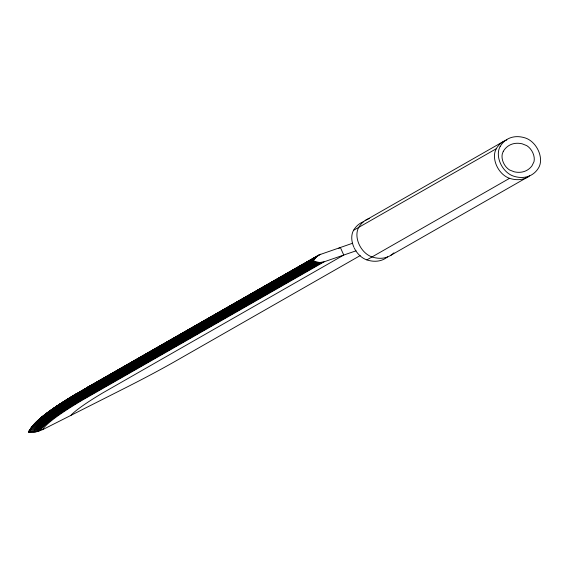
<?xml version="1.0" encoding="UTF-8"?>
<svg xmlns="http://www.w3.org/2000/svg" width="569" height="569" viewBox="0 0 569 569"><rect width="100%" height="100%" fill="white"/><g stroke="black" fill="none" stroke-linecap="round" stroke-linejoin="round"><path stroke-width="0.85" d="M360.191 255.588L176.675 360.49A204.634 19.972 -24.2 0 1 125.016 388.065L42.703 429.623L35.676 431.978L28.45 432.163A225.921 22.049 -24.2 0 1 82.569 393.051L313.412 261.1L315.816 257.416L319.166 254.869L352.659 243.219M28.45 432.163L30.754 428.372A224.983 21.956 -24.2 0 1 82.96 392.24L313.811 260.282M29.111 431.11L31.409 427.447A224.008 21.857 -24.2 0 1 83.394 391.465L314.252 259.507M31.387 428.13L32.853 425.697M32.241 427.212L33.642 424.887A220.936 21.558 -24.2 0 1 84.945 389.388L315.816 257.416M33.585 425.591L34.474 424.118A219.869 21.458 -24.2 0 1 85.535 388.783L316.421 256.811M29.638 432.284L31.288 429.552M30.84 432.348L32.426 429.709A224.008 21.857 -24.2 0 1 84.411 393.734L315.269 261.776L319.856 262.487L324.131 261.797L356.073 250.808M32.042 432.348L33.571 429.815A223.012 21.764 -24.2 0 1 85.336 393.99L316.2 262.024M33.258 432.284L34.723 429.858M34.467 432.163L35.868 429.837A220.936 21.558 -24.2 0 1 87.164 394.338L318.043 262.366M35.676 431.978L37.013 429.766A219.869 21.458 -24.2 0 1 88.074 394.431M36.885 431.729L38.151 429.631A218.781 21.352 -24.2 0 1 88.963 394.466L319.856 262.487M38.08 431.423L39.275 429.439A217.5 21.224 -24.2 0 1 78.693 400.946L320.752 262.458M39.261 431.06L40.392 429.182A216.362 21.11 -24.2 0 1 79.603 400.846L321.62 262.38M40.427 430.641L41.487 428.877A215.217 21.003 -24.2 0 1 80.492 400.69L322.481 262.238M42.703 429.623L43.628 428.094A212.906 20.776 -24.2 0 1 82.213 400.206L324.131 261.797M29.823 430.079L32.106 426.551A223.012 21.764 -24.2 0 1 83.871 390.732L314.735 258.767M70.833 415.42L71.886 414.282A184.569 18.009 -24.2 0 1 102.705 392.951L343.761 255.047L340.347 247.458L338.804 248.333M88.238 386.87L75.677 394.225A217.5 21.224 -24.2 0 0 39.922 418.834M89.774 386.216L78.806 392.617A212.906 20.776 -24.2 0 0 69.141 398.513M365.163 220.53L502.704 141.901M353.89 247.238A18.813 13.215 60.2 0 1 353.562 230.317L496.275 148.744A37.625 26.43 60.2 0 1 506.858 139.91M87.519 387.269L319.166 254.869M86.822 387.724L317.73 255.737M320.717 254.208L86.161 388.236A218.781 21.352 -24.2 0 0 35.747 422.881M315.254 258.07L84.383 390.035A221.988 21.665 -24.2 0 0 32.846 425.704M315.269 261.776L314.337 261.463L83.487 393.421A224.983 21.956 -24.2 0 0 31.288 429.552M317.125 262.224L86.253 394.196A221.988 21.665 -24.2 0 0 34.709 429.858M88.067 394.431L318.96 262.451M354.231 247.97A18.813 13.215 60.2 0 0 366.856 259.898L509.568 178.317A37.625 26.43 60.2 0 0 529.689 175.75M390.882 255.268L528.423 176.639M313.412 261.1L314.337 261.463M393.904 252.849A37.625 26.43 60.2 0 1 372.026 256.946A18.813 13.215 60.2 0 1 358.733 227.365A37.625 26.43 60.2 0 1 369.317 218.532M387.581 256.847A37.625 26.43 60.2 0 1 366.856 259.898M353.562 230.317A37.625 26.43 60.2 0 1 363.427 221.746M509.568 178.317A18.813 13.215 60.2 0 1 496.275 148.744M36.252 422.717A217.5 21.224 -24.2 0 1 38.742 419.965M39.097 419.929A216.362 21.11 -24.2 0 1 76.41 393.748M40.065 419.36A215.217 21.003 -24.2 0 1 43.002 416.579M46.338 413.805A215.217 21.003 -24.2 0 1 77.185 393.314M54.197 408.45A212.906 20.776 -24.2 0 1 55.549 407.482M57.682 406.003A212.906 20.776 -24.2 0 1 60.698 403.962M62.69 402.646A212.906 20.776 -24.2 0 1 64.062 401.75M65.471 400.839A212.906 20.776 -24.2 0 1 67.654 399.452M503.295 151.318L502.285 153.907A12.49 8.77 60.2 0 0 509.49 169.939L514.184 171.795A31.345 22.02 60.2 0 0 531.994 165.799L534.006 161.681A12.49 8.77 60.2 0 0 526.802 145.657L522.107 143.793A31.345 22.02 60.2 0 0 504.298 149.796L503.295 151.318M500.144 146.525A18.813 13.215 60.2 0 0 513.437 176.106A37.625 26.43 60.2 0 0 538.729 167.592A18.813 13.215 60.2 0 0 525.436 138.011A37.625 26.43 60.2 0 0 500.144 146.525"/></g></svg>
